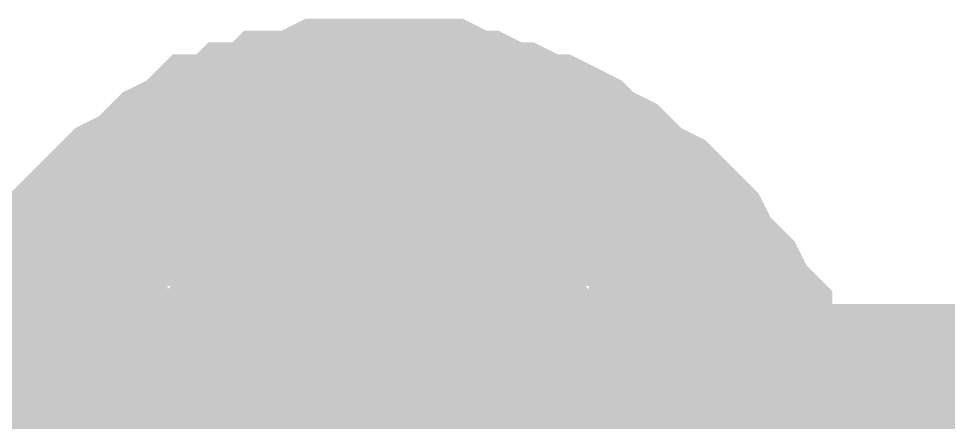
# Model space of a CAD drawing. Header units: inches. Extents: x 0 to 841, y 0 to 594.
# Drawn here: x 359.331 to 361.086, y 52.638 to 53.401 of the extents above; entities that cross this region are included whole.
import ezdxf

# ---------------------------------------------------------------- set-up
doc = ezdxf.new("R2010")
doc.units = ezdxf.units.IN
doc.layers.add('Sheet', color=255, linetype='Continuous')

msp = doc.modelspace()

# ---------------------------------------------------------------- linework, layer by layer
at = {"layer": 'Sheet'}
for points in [[(359.2576, 52.4871, 0.2997, 0.2997, 0), (359.2576, 52.532, 0.2997, 0.2997, 0), (359.2576, 52.5769, 0.2997, 0.2997, 0), (359.2576, 52.5994, 0.2997, 0.2997, 0), (359.28, 52.6443, 0.2997, 0.2997, 0), (359.28, 52.6892, 0.2997, 0.2997, 0), (359.3025, 52.7117, 0.2997, 0.2997, 0), (359.3025, 52.7566, 0.2997, 0.2997, 0), (359.3249, 52.779, 0.2997, 0.2997, 0), (359.3249, 52.824, 0.2997, 0.2997, 0), (359.3474, 52.8464, 0.2997, 0.2997, 0), (359.3698, 52.8913, 0.2997, 0.2997, 0), (359.3923, 52.9138, 0.2997, 0.2997, 0), (359.4148, 52.9363, 0.2997, 0.2997, 0), (359.4372, 52.9812, 0.2997, 0.2997, 0), (359.4597, 53.0036, 0.2997, 0.2997, 0), (359.4821, 53.0261, 0.2997, 0.2997, 0), (359.5046, 53.0485, 0.2997, 0.2997, 0), (359.5271, 53.071, 0.2997, 0.2997, 0), (359.572, 53.0935, 0.2997, 0.2997, 0), (359.5944, 53.1159, 0.2997, 0.2997, 0), (359.6169, 53.1384, 0.2997, 0.2997, 0), (359.6618, 53.1608, 0.2997, 0.2997, 0), (359.6843, 53.1833, 0.2997, 0.2997, 0), (359.7292, 53.1833, 0.2997, 0.2997, 0), (359.7516, 53.2058, 0.2997, 0.2997, 0), (359.7965, 53.2058, 0.2997, 0.2997, 0), (359.819, 53.2282, 0.2997, 0.2997, 0), (359.8639, 53.2282, 0.2997, 0.2997, 0), (359.9088, 53.2507, 0.2997, 0.2997, 0), (359.9313, 53.2507, 0.2997, 0.2997, 0), (359.9762, 53.2507, 0.2997, 0.2997, 0), (360.0211, 53.2507, 0.2997, 0.2997, 0)], [(359.2576, 52.4871, 0.2997, 0.2997, 0), (359.2576, 52.532, 0.2997, 0.2997, 0), (359.2576, 52.5769, 0.2997, 0.2997, 0), (359.2576, 52.5994, 0.2997, 0.2997, 0), (359.28, 52.6443, 0.2997, 0.2997, 0), (359.28, 52.6892, 0.2997, 0.2997, 0), (359.3025, 52.7117, 0.2997, 0.2997, 0), (359.3025, 52.7566, 0.2997, 0.2997, 0), (359.3249, 52.779, 0.2997, 0.2997, 0), (359.3249, 52.824, 0.2997, 0.2997, 0), (359.3474, 52.8464, 0.2997, 0.2997, 0), (359.3698, 52.8913, 0.2997, 0.2997, 0), (359.3923, 52.9138, 0.2997, 0.2997, 0), (359.4148, 52.9363, 0.2997, 0.2997, 0), (359.4372, 52.9812, 0.2997, 0.2997, 0), (359.4597, 53.0036, 0.2997, 0.2997, 0), (359.4821, 53.0261, 0.2997, 0.2997, 0), (359.5046, 53.0485, 0.2997, 0.2997, 0), (359.5271, 53.071, 0.2997, 0.2997, 0), (359.572, 53.0935, 0.2997, 0.2997, 0), (359.5944, 53.1159, 0.2997, 0.2997, 0), (359.6169, 53.1384, 0.2997, 0.2997, 0), (359.6618, 53.1608, 0.2997, 0.2997, 0), (359.6843, 53.1833, 0.2997, 0.2997, 0), (359.7292, 53.1833, 0.2997, 0.2997, 0), (359.7516, 53.2058, 0.2997, 0.2997, 0), (359.7965, 53.2058, 0.2997, 0.2997, 0), (359.819, 53.2282, 0.2997, 0.2997, 0), (359.8639, 53.2282, 0.2997, 0.2997, 0), (359.9088, 53.2507, 0.2997, 0.2997, 0), (359.9313, 53.2507, 0.2997, 0.2997, 0), (359.9762, 53.2507, 0.2997, 0.2997, 0), (360.0211, 53.2507, 0.2997, 0.2997, 0)], [(359.2576, 52.4871, 0.2997, 0.2997, 0), (359.2576, 52.532, 0.2997, 0.2997, 0), (359.2576, 52.5769, 0.2997, 0.2997, 0), (359.2576, 52.5994, 0.2997, 0.2997, 0), (359.28, 52.6443, 0.2997, 0.2997, 0), (359.28, 52.6892, 0.2997, 0.2997, 0), (359.3025, 52.7117, 0.2997, 0.2997, 0), (359.3025, 52.7566, 0.2997, 0.2997, 0), (359.3249, 52.779, 0.2997, 0.2997, 0), (359.3249, 52.824, 0.2997, 0.2997, 0), (359.3474, 52.8464, 0.2997, 0.2997, 0), (359.3698, 52.8913, 0.2997, 0.2997, 0), (359.3923, 52.9138, 0.2997, 0.2997, 0), (359.4148, 52.9363, 0.2997, 0.2997, 0), (359.4372, 52.9812, 0.2997, 0.2997, 0), (359.4597, 53.0036, 0.2997, 0.2997, 0), (359.4821, 53.0261, 0.2997, 0.2997, 0), (359.5046, 53.0485, 0.2997, 0.2997, 0), (359.5271, 53.071, 0.2997, 0.2997, 0), (359.572, 53.0935, 0.2997, 0.2997, 0), (359.5944, 53.1159, 0.2997, 0.2997, 0), (359.6169, 53.1384, 0.2997, 0.2997, 0), (359.6618, 53.1608, 0.2997, 0.2997, 0), (359.6843, 53.1833, 0.2997, 0.2997, 0), (359.7292, 53.1833, 0.2997, 0.2997, 0), (359.7516, 53.2058, 0.2997, 0.2997, 0), (359.7965, 53.2058, 0.2997, 0.2997, 0), (359.819, 53.2282, 0.2997, 0.2997, 0), (359.8639, 53.2282, 0.2997, 0.2997, 0), (359.9088, 53.2507, 0.2997, 0.2997, 0), (359.9313, 53.2507, 0.2997, 0.2997, 0), (359.9762, 53.2507, 0.2997, 0.2997, 0), (360.0211, 53.2507, 0.2997, 0.2997, 0)], [(360.0211, 53.2507, 0.2997, 0.2997, 0), (360.0211, 53.2507, 0.2997, 0.2997, 0)], [(360.0211, 53.2507, 0.2997, 0.2997, 0), (360.066, 53.2507, 0.2997, 0.2997, 0), (360.0885, 53.2507, 0.2997, 0.2997, 0), (360.1334, 53.2507, 0.2997, 0.2997, 0), (360.1783, 53.2282, 0.2997, 0.2997, 0), (360.2008, 53.2282, 0.2997, 0.2997, 0), (360.2457, 53.2058, 0.2997, 0.2997, 0), (360.2682, 53.2058, 0.2997, 0.2997, 0), (360.3131, 53.1833, 0.2997, 0.2997, 0), (360.3355, 53.1833, 0.2997, 0.2997, 0), (360.3804, 53.1608, 0.2997, 0.2997, 0), (360.4029, 53.1384, 0.2997, 0.2997, 0), (360.4478, 53.1159, 0.2997, 0.2997, 0), (360.4703, 53.0935, 0.2997, 0.2997, 0), (360.4927, 53.071, 0.2997, 0.2997, 0), (360.5377, 53.0485, 0.2997, 0.2997, 0), (360.5601, 53.0261, 0.2997, 0.2997, 0), (360.5826, 53.0036, 0.2997, 0.2997, 0), (360.605, 52.9812, 0.2997, 0.2997, 0), (360.6275, 52.9363, 0.2997, 0.2997, 0), (360.6499, 52.9138, 0.2997, 0.2997, 0), (360.6724, 52.8913, 0.2997, 0.2997, 0), (360.6949, 52.8464, 0.2997, 0.2997, 0), (360.7173, 52.824, 0.2997, 0.2997, 0), (360.7173, 52.779, 0.2997, 0.2997, 0), (360.7398, 52.7566, 0.2997, 0.2997, 0), (360.7398, 52.7117, 0.2997, 0.2997, 0), (360.7622, 52.6892, 0.2997, 0.2997, 0), (360.7622, 52.6443, 0.2997, 0.2997, 0), (360.7847, 52.5994, 0.2997, 0.2997, 0), (360.7847, 52.5769, 0.2997, 0.2997, 0), (360.7847, 52.532, 0.2997, 0.2997, 0), (360.7847, 52.4871, 0.2997, 0.2997, 0)], [(360.0211, 53.2507, 0.2997, 0.2997, 0), (360.0211, 53.2507, 0.2997, 0.2997, 0)], [(360.0211, 53.2507, 0.2997, 0.2997, 0), (360.066, 53.2507, 0.2997, 0.2997, 0), (360.0885, 53.2507, 0.2997, 0.2997, 0), (360.1334, 53.2507, 0.2997, 0.2997, 0), (360.1783, 53.2282, 0.2997, 0.2997, 0), (360.2008, 53.2282, 0.2997, 0.2997, 0), (360.2457, 53.2058, 0.2997, 0.2997, 0), (360.2682, 53.2058, 0.2997, 0.2997, 0), (360.3131, 53.1833, 0.2997, 0.2997, 0), (360.3355, 53.1833, 0.2997, 0.2997, 0), (360.3804, 53.1608, 0.2997, 0.2997, 0), (360.4029, 53.1384, 0.2997, 0.2997, 0), (360.4478, 53.1159, 0.2997, 0.2997, 0), (360.4703, 53.0935, 0.2997, 0.2997, 0), (360.4927, 53.071, 0.2997, 0.2997, 0), (360.5377, 53.0485, 0.2997, 0.2997, 0), (360.5601, 53.0261, 0.2997, 0.2997, 0), (360.5826, 53.0036, 0.2997, 0.2997, 0), (360.605, 52.9812, 0.2997, 0.2997, 0), (360.6275, 52.9363, 0.2997, 0.2997, 0), (360.6499, 52.9138, 0.2997, 0.2997, 0), (360.6724, 52.8913, 0.2997, 0.2997, 0), (360.6949, 52.8464, 0.2997, 0.2997, 0), (360.7173, 52.824, 0.2997, 0.2997, 0), (360.7173, 52.779, 0.2997, 0.2997, 0), (360.7398, 52.7566, 0.2997, 0.2997, 0), (360.7398, 52.7117, 0.2997, 0.2997, 0), (360.7622, 52.6892, 0.2997, 0.2997, 0), (360.7622, 52.6443, 0.2997, 0.2997, 0), (360.7847, 52.5994, 0.2997, 0.2997, 0), (360.7847, 52.5769, 0.2997, 0.2997, 0), (360.7847, 52.532, 0.2997, 0.2997, 0), (360.7847, 52.4871, 0.2997, 0.2997, 0)], [(360.0211, 53.2507, 0.2997, 0.2997, 0), (360.0211, 53.2507, 0.2997, 0.2997, 0)], [(360.0211, 53.2507, 0.2997, 0.2997, 0), (360.066, 53.2507, 0.2997, 0.2997, 0), (360.0885, 53.2507, 0.2997, 0.2997, 0), (360.1334, 53.2507, 0.2997, 0.2997, 0), (360.1783, 53.2282, 0.2997, 0.2997, 0), (360.2008, 53.2282, 0.2997, 0.2997, 0), (360.2457, 53.2058, 0.2997, 0.2997, 0), (360.2682, 53.2058, 0.2997, 0.2997, 0), (360.3131, 53.1833, 0.2997, 0.2997, 0), (360.3355, 53.1833, 0.2997, 0.2997, 0), (360.3804, 53.1608, 0.2997, 0.2997, 0), (360.4029, 53.1384, 0.2997, 0.2997, 0), (360.4478, 53.1159, 0.2997, 0.2997, 0), (360.4703, 53.0935, 0.2997, 0.2997, 0), (360.4927, 53.071, 0.2997, 0.2997, 0), (360.5377, 53.0485, 0.2997, 0.2997, 0), (360.5601, 53.0261, 0.2997, 0.2997, 0), (360.5826, 53.0036, 0.2997, 0.2997, 0), (360.605, 52.9812, 0.2997, 0.2997, 0), (360.6275, 52.9363, 0.2997, 0.2997, 0), (360.6499, 52.9138, 0.2997, 0.2997, 0), (360.6724, 52.8913, 0.2997, 0.2997, 0), (360.6949, 52.8464, 0.2997, 0.2997, 0), (360.7173, 52.824, 0.2997, 0.2997, 0), (360.7173, 52.779, 0.2997, 0.2997, 0), (360.7398, 52.7566, 0.2997, 0.2997, 0), (360.7398, 52.7117, 0.2997, 0.2997, 0), (360.7622, 52.6892, 0.2997, 0.2997, 0), (360.7622, 52.6443, 0.2997, 0.2997, 0), (360.7847, 52.5994, 0.2997, 0.2997, 0), (360.7847, 52.5769, 0.2997, 0.2997, 0), (360.7847, 52.532, 0.2997, 0.2997, 0), (360.7847, 52.4871, 0.2997, 0.2997, 0)], [(359.28, 52.6892, 0.0991, 0.0991, 0), (359.3025, 52.7117, 0.0991, 0.0991, 0), (359.3025, 52.7566, 0.0991, 0.0991, 0), (359.3249, 52.779, 0.0991, 0.0991, 0), (359.3249, 52.824, 0.0991, 0.0991, 0), (359.3474, 52.8464, 0.0991, 0.0991, 0), (359.3698, 52.8913, 0.0991, 0.0991, 0), (359.3923, 52.9138, 0.0991, 0.0991, 0), (359.4148, 52.9363, 0.0991, 0.0991, 0), (359.4372, 52.9812, 0.0991, 0.0991, 0), (359.4597, 53.0036, 0.0991, 0.0991, 0), (359.4821, 53.0261, 0.0991, 0.0991, 0), (359.5046, 53.0485, 0.0991, 0.0991, 0), (359.5271, 53.071, 0.0991, 0.0991, 0), (359.572, 53.0935, 0.0991, 0.0991, 0), (359.5944, 53.1159, 0.0991, 0.0991, 0), (359.6169, 53.1384, 0.0991, 0.0991, 0), (359.6618, 53.1608, 0.0991, 0.0991, 0), (359.6843, 53.1833, 0.0991, 0.0991, 0), (359.7292, 53.1833, 0.0991, 0.0991, 0), (359.7516, 53.2058, 0.0991, 0.0991, 0), (359.7965, 53.2058, 0.0991, 0.0991, 0), (359.819, 53.2282, 0.0991, 0.0991, 0), (359.8639, 53.2282, 0.0991, 0.0991, 0), (359.9088, 53.2507, 0.0991, 0.0991, 0), (359.9313, 53.2507, 0.0991, 0.0991, 0), (359.9762, 53.2507, 0.0991, 0.0991, 0), (360.0211, 53.2507, 0.0991, 0.0991, 0)], [(359.28, 52.6892, 0.0991, 0.0991, 0), (359.3025, 52.7117, 0.0991, 0.0991, 0), (359.3025, 52.7566, 0.0991, 0.0991, 0), (359.3249, 52.779, 0.0991, 0.0991, 0), (359.3249, 52.824, 0.0991, 0.0991, 0), (359.3474, 52.8464, 0.0991, 0.0991, 0), (359.3698, 52.8913, 0.0991, 0.0991, 0), (359.3923, 52.9138, 0.0991, 0.0991, 0), (359.4148, 52.9363, 0.0991, 0.0991, 0), (359.4372, 52.9812, 0.0991, 0.0991, 0), (359.4597, 53.0036, 0.0991, 0.0991, 0), (359.4821, 53.0261, 0.0991, 0.0991, 0), (359.5046, 53.0485, 0.0991, 0.0991, 0), (359.5271, 53.071, 0.0991, 0.0991, 0), (359.572, 53.0935, 0.0991, 0.0991, 0), (359.5944, 53.1159, 0.0991, 0.0991, 0), (359.6169, 53.1384, 0.0991, 0.0991, 0), (359.6618, 53.1608, 0.0991, 0.0991, 0), (359.6843, 53.1833, 0.0991, 0.0991, 0), (359.7292, 53.1833, 0.0991, 0.0991, 0), (359.7516, 53.2058, 0.0991, 0.0991, 0), (359.7965, 53.2058, 0.0991, 0.0991, 0), (359.819, 53.2282, 0.0991, 0.0991, 0), (359.8639, 53.2282, 0.0991, 0.0991, 0), (359.9088, 53.2507, 0.0991, 0.0991, 0), (359.9313, 53.2507, 0.0991, 0.0991, 0), (359.9762, 53.2507, 0.0991, 0.0991, 0), (360.0211, 53.2507, 0.0991, 0.0991, 0)], [(359.28, 52.6892, 0.0991, 0.0991, 0), (359.3025, 52.7117, 0.0991, 0.0991, 0), (359.3025, 52.7566, 0.0991, 0.0991, 0), (359.3249, 52.779, 0.0991, 0.0991, 0), (359.3249, 52.824, 0.0991, 0.0991, 0), (359.3474, 52.8464, 0.0991, 0.0991, 0), (359.3698, 52.8913, 0.0991, 0.0991, 0), (359.3923, 52.9138, 0.0991, 0.0991, 0), (359.4148, 52.9363, 0.0991, 0.0991, 0), (359.4372, 52.9812, 0.0991, 0.0991, 0), (359.4597, 53.0036, 0.0991, 0.0991, 0), (359.4821, 53.0261, 0.0991, 0.0991, 0), (359.5046, 53.0485, 0.0991, 0.0991, 0), (359.5271, 53.071, 0.0991, 0.0991, 0), (359.572, 53.0935, 0.0991, 0.0991, 0), (359.5944, 53.1159, 0.0991, 0.0991, 0), (359.6169, 53.1384, 0.0991, 0.0991, 0), (359.6618, 53.1608, 0.0991, 0.0991, 0), (359.6843, 53.1833, 0.0991, 0.0991, 0), (359.7292, 53.1833, 0.0991, 0.0991, 0), (359.7516, 53.2058, 0.0991, 0.0991, 0), (359.7965, 53.2058, 0.0991, 0.0991, 0), (359.819, 53.2282, 0.0991, 0.0991, 0), (359.8639, 53.2282, 0.0991, 0.0991, 0), (359.9088, 53.2507, 0.0991, 0.0991, 0), (359.9313, 53.2507, 0.0991, 0.0991, 0), (359.9762, 53.2507, 0.0991, 0.0991, 0), (360.0211, 53.2507, 0.0991, 0.0991, 0)], [(360.0211, 53.2507, 0.0991, 0.0991, 0), (360.0211, 53.2507, 0.0991, 0.0991, 0)], [(360.0211, 53.2507, 0.0991, 0.0991, 0), (360.066, 53.2507, 0.0991, 0.0991, 0), (360.0885, 53.2507, 0.0991, 0.0991, 0), (360.1334, 53.2507, 0.0991, 0.0991, 0), (360.1783, 53.2282, 0.0991, 0.0991, 0), (360.2008, 53.2282, 0.0991, 0.0991, 0), (360.2457, 53.2058, 0.0991, 0.0991, 0), (360.2682, 53.2058, 0.0991, 0.0991, 0), (360.3131, 53.1833, 0.0991, 0.0991, 0), (360.3355, 53.1833, 0.0991, 0.0991, 0), (360.3804, 53.1608, 0.0991, 0.0991, 0), (360.4029, 53.1384, 0.0991, 0.0991, 0), (360.4478, 53.1159, 0.0991, 0.0991, 0), (360.4703, 53.0935, 0.0991, 0.0991, 0), (360.4927, 53.071, 0.0991, 0.0991, 0), (360.5377, 53.0485, 0.0991, 0.0991, 0), (360.5601, 53.0261, 0.0991, 0.0991, 0), (360.5826, 53.0036, 0.0991, 0.0991, 0), (360.605, 52.9812, 0.0991, 0.0991, 0), (360.6275, 52.9363, 0.0991, 0.0991, 0), (360.6499, 52.9138, 0.0991, 0.0991, 0), (360.6724, 52.8913, 0.0991, 0.0991, 0), (360.6949, 52.8464, 0.0991, 0.0991, 0), (360.7173, 52.824, 0.0991, 0.0991, 0), (360.7173, 52.779, 0.0991, 0.0991, 0), (360.7398, 52.7566, 0.0991, 0.0991, 0), (360.7398, 52.7117, 0.0991, 0.0991, 0), (360.7622, 52.6892, 0.0991, 0.0991, 0), (360.7622, 52.6443, 0.0991, 0.0991, 0), (360.7847, 52.5994, 0.0991, 0.0991, 0), (360.7847, 52.5769, 0.0991, 0.0991, 0)], [(360.0211, 53.2507, 0.0991, 0.0991, 0), (360.0211, 53.2507, 0.0991, 0.0991, 0)], [(360.0211, 53.2507, 0.0991, 0.0991, 0), (360.066, 53.2507, 0.0991, 0.0991, 0), (360.0885, 53.2507, 0.0991, 0.0991, 0), (360.1334, 53.2507, 0.0991, 0.0991, 0), (360.1783, 53.2282, 0.0991, 0.0991, 0), (360.2008, 53.2282, 0.0991, 0.0991, 0), (360.2457, 53.2058, 0.0991, 0.0991, 0), (360.2682, 53.2058, 0.0991, 0.0991, 0), (360.3131, 53.1833, 0.0991, 0.0991, 0), (360.3355, 53.1833, 0.0991, 0.0991, 0), (360.3804, 53.1608, 0.0991, 0.0991, 0), (360.4029, 53.1384, 0.0991, 0.0991, 0), (360.4478, 53.1159, 0.0991, 0.0991, 0), (360.4703, 53.0935, 0.0991, 0.0991, 0), (360.4927, 53.071, 0.0991, 0.0991, 0), (360.5377, 53.0485, 0.0991, 0.0991, 0), (360.5601, 53.0261, 0.0991, 0.0991, 0), (360.5826, 53.0036, 0.0991, 0.0991, 0), (360.605, 52.9812, 0.0991, 0.0991, 0), (360.6275, 52.9363, 0.0991, 0.0991, 0), (360.6499, 52.9138, 0.0991, 0.0991, 0), (360.6724, 52.8913, 0.0991, 0.0991, 0), (360.6949, 52.8464, 0.0991, 0.0991, 0), (360.7173, 52.824, 0.0991, 0.0991, 0), (360.7173, 52.779, 0.0991, 0.0991, 0), (360.7398, 52.7566, 0.0991, 0.0991, 0), (360.7398, 52.7117, 0.0991, 0.0991, 0), (360.7622, 52.6892, 0.0991, 0.0991, 0), (360.7622, 52.6443, 0.0991, 0.0991, 0), (360.7847, 52.5994, 0.0991, 0.0991, 0), (360.7847, 52.5769, 0.0991, 0.0991, 0)], [(360.0211, 53.2507, 0.0991, 0.0991, 0), (360.0211, 53.2507, 0.0991, 0.0991, 0)], [(360.0211, 53.2507, 0.0991, 0.0991, 0), (360.066, 53.2507, 0.0991, 0.0991, 0), (360.0885, 53.2507, 0.0991, 0.0991, 0), (360.1334, 53.2507, 0.0991, 0.0991, 0), (360.1783, 53.2282, 0.0991, 0.0991, 0), (360.2008, 53.2282, 0.0991, 0.0991, 0), (360.2457, 53.2058, 0.0991, 0.0991, 0), (360.2682, 53.2058, 0.0991, 0.0991, 0), (360.3131, 53.1833, 0.0991, 0.0991, 0), (360.3355, 53.1833, 0.0991, 0.0991, 0), (360.3804, 53.1608, 0.0991, 0.0991, 0), (360.4029, 53.1384, 0.0991, 0.0991, 0), (360.4478, 53.1159, 0.0991, 0.0991, 0), (360.4703, 53.0935, 0.0991, 0.0991, 0), (360.4927, 53.071, 0.0991, 0.0991, 0), (360.5377, 53.0485, 0.0991, 0.0991, 0), (360.5601, 53.0261, 0.0991, 0.0991, 0), (360.5826, 53.0036, 0.0991, 0.0991, 0), (360.605, 52.9812, 0.0991, 0.0991, 0), (360.6275, 52.9363, 0.0991, 0.0991, 0), (360.6499, 52.9138, 0.0991, 0.0991, 0), (360.6724, 52.8913, 0.0991, 0.0991, 0), (360.6949, 52.8464, 0.0991, 0.0991, 0), (360.7173, 52.824, 0.0991, 0.0991, 0), (360.7173, 52.779, 0.0991, 0.0991, 0), (360.7398, 52.7566, 0.0991, 0.0991, 0), (360.7398, 52.7117, 0.0991, 0.0991, 0), (360.7622, 52.6892, 0.0991, 0.0991, 0), (360.7622, 52.6443, 0.0991, 0.0991, 0), (360.7847, 52.5994, 0.0991, 0.0991, 0), (360.7847, 52.5769, 0.0991, 0.0991, 0)], [(359.5046, 52.4871, 0.2997, 0.2997, 0), (359.5046, 52.5095, 0.2997, 0.2997, 0), (359.5046, 52.532, 0.2997, 0.2997, 0), (359.5046, 52.5769, 0.2997, 0.2997, 0), (359.5046, 52.5994, 0.2997, 0.2997, 0), (359.5271, 52.6218, 0.2997, 0.2997, 0), (359.5271, 52.6443, 0.2997, 0.2997, 0), (359.5271, 52.6667, 0.2997, 0.2997, 0), (359.5495, 52.6892, 0.2997, 0.2997, 0), (359.5495, 52.7117, 0.2997, 0.2997, 0), (359.572, 52.7341, 0.2997, 0.2997, 0), (359.572, 52.7566, 0.2997, 0.2997, 0), (359.5944, 52.779, 0.2997, 0.2997, 0), (359.5944, 52.8015, 0.2997, 0.2997, 0), (359.6169, 52.824, 0.2997, 0.2997, 0), (359.6393, 52.8464, 0.2997, 0.2997, 0), (359.6618, 52.8464, 0.2997, 0.2997, 0), (359.6618, 52.8689, 0.2997, 0.2997, 0), (359.6843, 52.8913, 0.2997, 0.2997, 0), (359.7067, 52.9138, 0.2997, 0.2997, 0), (359.7292, 52.9138, 0.2997, 0.2997, 0), (359.7516, 52.9363, 0.2997, 0.2997, 0), (359.7741, 52.9363, 0.2997, 0.2997, 0), (359.7965, 52.9587, 0.2997, 0.2997, 0), (359.819, 52.9587, 0.2997, 0.2997, 0), (359.8415, 52.9812, 0.2997, 0.2997, 0), (359.8639, 52.9812, 0.2997, 0.2997, 0), (359.8864, 52.9812, 0.2997, 0.2997, 0), (359.9088, 53.0036, 0.2997, 0.2997, 0), (359.9313, 53.0036, 0.2997, 0.2997, 0), (359.9762, 53.0036, 0.2997, 0.2997, 0), (359.9987, 53.0036, 0.2997, 0.2997, 0), (360.0211, 53.0036, 0.2997, 0.2997, 0)], [(359.5046, 52.4871, 0.2997, 0.2997, 0), (359.5046, 52.5095, 0.2997, 0.2997, 0), (359.5046, 52.532, 0.2997, 0.2997, 0), (359.5046, 52.5769, 0.2997, 0.2997, 0), (359.5046, 52.5994, 0.2997, 0.2997, 0), (359.5271, 52.6218, 0.2997, 0.2997, 0), (359.5271, 52.6443, 0.2997, 0.2997, 0), (359.5271, 52.6667, 0.2997, 0.2997, 0), (359.5495, 52.6892, 0.2997, 0.2997, 0), (359.5495, 52.7117, 0.2997, 0.2997, 0), (359.572, 52.7341, 0.2997, 0.2997, 0), (359.572, 52.7566, 0.2997, 0.2997, 0), (359.5944, 52.779, 0.2997, 0.2997, 0), (359.5944, 52.8015, 0.2997, 0.2997, 0), (359.6169, 52.824, 0.2997, 0.2997, 0), (359.6393, 52.8464, 0.2997, 0.2997, 0), (359.6618, 52.8464, 0.2997, 0.2997, 0), (359.6618, 52.8689, 0.2997, 0.2997, 0), (359.6843, 52.8913, 0.2997, 0.2997, 0), (359.7067, 52.9138, 0.2997, 0.2997, 0), (359.7292, 52.9138, 0.2997, 0.2997, 0), (359.7516, 52.9363, 0.2997, 0.2997, 0), (359.7741, 52.9363, 0.2997, 0.2997, 0), (359.7965, 52.9587, 0.2997, 0.2997, 0), (359.819, 52.9587, 0.2997, 0.2997, 0), (359.8415, 52.9812, 0.2997, 0.2997, 0), (359.8639, 52.9812, 0.2997, 0.2997, 0), (359.8864, 52.9812, 0.2997, 0.2997, 0), (359.9088, 53.0036, 0.2997, 0.2997, 0), (359.9313, 53.0036, 0.2997, 0.2997, 0), (359.9762, 53.0036, 0.2997, 0.2997, 0), (359.9987, 53.0036, 0.2997, 0.2997, 0), (360.0211, 53.0036, 0.2997, 0.2997, 0)], [(360.0211, 53.0036, 0.2997, 0.2997, 0), (360.0211, 53.0036, 0.2997, 0.2997, 0)], [(360.0211, 53.0036, 0.2997, 0.2997, 0), (360.0436, 53.0036, 0.2997, 0.2997, 0), (360.066, 53.0036, 0.2997, 0.2997, 0), (360.0885, 53.0036, 0.2997, 0.2997, 0), (360.111, 53.0036, 0.2997, 0.2997, 0), (360.1334, 52.9812, 0.2997, 0.2997, 0), (360.1559, 52.9812, 0.2997, 0.2997, 0), (360.2008, 52.9812, 0.2997, 0.2997, 0), (360.2232, 52.9587, 0.2997, 0.2997, 0), (360.2232, 52.9587, 0.2997, 0.2997, 0), (360.2457, 52.9363, 0.2997, 0.2997, 0), (360.2682, 52.9363, 0.2997, 0.2997, 0), (360.2906, 52.9138, 0.2997, 0.2997, 0), (360.3131, 52.9138, 0.2997, 0.2997, 0), (360.3355, 52.8913, 0.2997, 0.2997, 0), (360.358, 52.8689, 0.2997, 0.2997, 0), (360.358, 52.8464, 0.2997, 0.2997, 0), (360.3804, 52.8464, 0.2997, 0.2997, 0), (360.4029, 52.824, 0.2997, 0.2997, 0), (360.4254, 52.8015, 0.2997, 0.2997, 0), (360.4254, 52.779, 0.2997, 0.2997, 0), (360.4478, 52.7566, 0.2997, 0.2997, 0), (360.4478, 52.7341, 0.2997, 0.2997, 0), (360.4703, 52.7117, 0.2997, 0.2997, 0), (360.4703, 52.6892, 0.2997, 0.2997, 0), (360.4927, 52.6667, 0.2997, 0.2997, 0), (360.4927, 52.6443, 0.2997, 0.2997, 0), (360.4927, 52.6218, 0.2997, 0.2997, 0), (360.5152, 52.5994, 0.2997, 0.2997, 0), (360.5152, 52.5769, 0.2997, 0.2997, 0), (360.5152, 52.532, 0.2997, 0.2997, 0), (360.5152, 52.5095, 0.2997, 0.2997, 0), (360.5152, 52.4871, 0.2997, 0.2997, 0)], [(360.0211, 53.0036, 0.2997, 0.2997, 0), (360.0211, 53.0036, 0.2997, 0.2997, 0)], [(360.0211, 53.0036, 0.2997, 0.2997, 0), (360.0436, 53.0036, 0.2997, 0.2997, 0), (360.066, 53.0036, 0.2997, 0.2997, 0), (360.0885, 53.0036, 0.2997, 0.2997, 0), (360.111, 53.0036, 0.2997, 0.2997, 0), (360.1334, 52.9812, 0.2997, 0.2997, 0), (360.1559, 52.9812, 0.2997, 0.2997, 0), (360.2008, 52.9812, 0.2997, 0.2997, 0), (360.2232, 52.9587, 0.2997, 0.2997, 0), (360.2232, 52.9587, 0.2997, 0.2997, 0), (360.2457, 52.9363, 0.2997, 0.2997, 0), (360.2682, 52.9363, 0.2997, 0.2997, 0), (360.2906, 52.9138, 0.2997, 0.2997, 0), (360.3131, 52.9138, 0.2997, 0.2997, 0), (360.3355, 52.8913, 0.2997, 0.2997, 0), (360.358, 52.8689, 0.2997, 0.2997, 0), (360.358, 52.8464, 0.2997, 0.2997, 0), (360.3804, 52.8464, 0.2997, 0.2997, 0), (360.4029, 52.824, 0.2997, 0.2997, 0), (360.4254, 52.8015, 0.2997, 0.2997, 0), (360.4254, 52.779, 0.2997, 0.2997, 0), (360.4478, 52.7566, 0.2997, 0.2997, 0), (360.4478, 52.7341, 0.2997, 0.2997, 0), (360.4703, 52.7117, 0.2997, 0.2997, 0), (360.4703, 52.6892, 0.2997, 0.2997, 0), (360.4927, 52.6667, 0.2997, 0.2997, 0), (360.4927, 52.6443, 0.2997, 0.2997, 0), (360.4927, 52.6218, 0.2997, 0.2997, 0), (360.5152, 52.5994, 0.2997, 0.2997, 0), (360.5152, 52.5769, 0.2997, 0.2997, 0), (360.5152, 52.532, 0.2997, 0.2997, 0), (360.5152, 52.5095, 0.2997, 0.2997, 0), (360.5152, 52.4871, 0.2997, 0.2997, 0)], [(359.5046, 52.5769, 0.0991, 0.0991, 0), (359.5046, 52.5994, 0.0991, 0.0991, 0), (359.5271, 52.6218, 0.0991, 0.0991, 0), (359.5271, 52.6443, 0.0991, 0.0991, 0), (359.5271, 52.6667, 0.0991, 0.0991, 0), (359.5495, 52.6892, 0.0991, 0.0991, 0), (359.5495, 52.7117, 0.0991, 0.0991, 0), (359.572, 52.7341, 0.0991, 0.0991, 0), (359.572, 52.7566, 0.0991, 0.0991, 0), (359.5944, 52.779, 0.0991, 0.0991, 0), (359.5944, 52.8015, 0.0991, 0.0991, 0), (359.6169, 52.824, 0.0991, 0.0991, 0), (359.6393, 52.8464, 0.0991, 0.0991, 0), (359.6618, 52.8464, 0.0991, 0.0991, 0), (359.6618, 52.8689, 0.0991, 0.0991, 0), (359.6843, 52.8913, 0.0991, 0.0991, 0), (359.7067, 52.9138, 0.0991, 0.0991, 0), (359.7292, 52.9138, 0.0991, 0.0991, 0), (359.7516, 52.9363, 0.0991, 0.0991, 0), (359.7741, 52.9363, 0.0991, 0.0991, 0), (359.7965, 52.9587, 0.0991, 0.0991, 0), (359.819, 52.9587, 0.0991, 0.0991, 0), (359.8415, 52.9812, 0.0991, 0.0991, 0), (359.8639, 52.9812, 0.0991, 0.0991, 0), (359.8864, 52.9812, 0.0991, 0.0991, 0), (359.9088, 53.0036, 0.0991, 0.0991, 0), (359.9313, 53.0036, 0.0991, 0.0991, 0), (359.9762, 53.0036, 0.0991, 0.0991, 0), (359.9987, 53.0036, 0.0991, 0.0991, 0), (360.0211, 53.0036, 0.0991, 0.0991, 0)], [(359.5046, 52.5769, 0.0991, 0.0991, 0), (359.5046, 52.5994, 0.0991, 0.0991, 0), (359.5271, 52.6218, 0.0991, 0.0991, 0), (359.5271, 52.6443, 0.0991, 0.0991, 0), (359.5271, 52.6667, 0.0991, 0.0991, 0), (359.5495, 52.6892, 0.0991, 0.0991, 0), (359.5495, 52.7117, 0.0991, 0.0991, 0), (359.572, 52.7341, 0.0991, 0.0991, 0), (359.572, 52.7566, 0.0991, 0.0991, 0), (359.5944, 52.779, 0.0991, 0.0991, 0), (359.5944, 52.8015, 0.0991, 0.0991, 0), (359.6169, 52.824, 0.0991, 0.0991, 0), (359.6393, 52.8464, 0.0991, 0.0991, 0), (359.6618, 52.8464, 0.0991, 0.0991, 0), (359.6618, 52.8689, 0.0991, 0.0991, 0), (359.6843, 52.8913, 0.0991, 0.0991, 0), (359.7067, 52.9138, 0.0991, 0.0991, 0), (359.7292, 52.9138, 0.0991, 0.0991, 0), (359.7516, 52.9363, 0.0991, 0.0991, 0), (359.7741, 52.9363, 0.0991, 0.0991, 0), (359.7965, 52.9587, 0.0991, 0.0991, 0), (359.819, 52.9587, 0.0991, 0.0991, 0), (359.8415, 52.9812, 0.0991, 0.0991, 0), (359.8639, 52.9812, 0.0991, 0.0991, 0), (359.8864, 52.9812, 0.0991, 0.0991, 0), (359.9088, 53.0036, 0.0991, 0.0991, 0), (359.9313, 53.0036, 0.0991, 0.0991, 0), (359.9762, 53.0036, 0.0991, 0.0991, 0), (359.9987, 53.0036, 0.0991, 0.0991, 0), (360.0211, 53.0036, 0.0991, 0.0991, 0)], [(360.0211, 53.0036, 0.0991, 0.0991, 0), (360.0211, 53.0036, 0.0991, 0.0991, 0)], [(360.0211, 53.0036, 0.0991, 0.0991, 0), (360.0436, 53.0036, 0.0991, 0.0991, 0), (360.066, 53.0036, 0.0991, 0.0991, 0), (360.0885, 53.0036, 0.0991, 0.0991, 0), (360.111, 53.0036, 0.0991, 0.0991, 0), (360.1334, 52.9812, 0.0991, 0.0991, 0), (360.1559, 52.9812, 0.0991, 0.0991, 0), (360.2008, 52.9812, 0.0991, 0.0991, 0), (360.2232, 52.9587, 0.0991, 0.0991, 0), (360.2232, 52.9587, 0.0991, 0.0991, 0), (360.2457, 52.9363, 0.0991, 0.0991, 0), (360.2682, 52.9363, 0.0991, 0.0991, 0), (360.2906, 52.9138, 0.0991, 0.0991, 0), (360.3131, 52.9138, 0.0991, 0.0991, 0), (360.3355, 52.8913, 0.0991, 0.0991, 0), (360.358, 52.8689, 0.0991, 0.0991, 0), (360.358, 52.8464, 0.0991, 0.0991, 0), (360.3804, 52.8464, 0.0991, 0.0991, 0), (360.4029, 52.824, 0.0991, 0.0991, 0), (360.4254, 52.8015, 0.0991, 0.0991, 0), (360.4254, 52.779, 0.0991, 0.0991, 0), (360.4478, 52.7566, 0.0991, 0.0991, 0), (360.4478, 52.7341, 0.0991, 0.0991, 0), (360.4703, 52.7117, 0.0991, 0.0991, 0), (360.4703, 52.6892, 0.0991, 0.0991, 0), (360.4927, 52.6667, 0.0991, 0.0991, 0), (360.4927, 52.6443, 0.0991, 0.0991, 0), (360.4927, 52.6218, 0.0991, 0.0991, 0), (360.5152, 52.5994, 0.0991, 0.0991, 0), (360.5152, 52.5769, 0.0991, 0.0991, 0)], [(360.0211, 53.0036, 0.0991, 0.0991, 0), (360.0211, 53.0036, 0.0991, 0.0991, 0)], [(360.0211, 53.0036, 0.0991, 0.0991, 0), (360.0436, 53.0036, 0.0991, 0.0991, 0), (360.066, 53.0036, 0.0991, 0.0991, 0), (360.0885, 53.0036, 0.0991, 0.0991, 0), (360.111, 53.0036, 0.0991, 0.0991, 0), (360.1334, 52.9812, 0.0991, 0.0991, 0), (360.1559, 52.9812, 0.0991, 0.0991, 0), (360.2008, 52.9812, 0.0991, 0.0991, 0), (360.2232, 52.9587, 0.0991, 0.0991, 0), (360.2232, 52.9587, 0.0991, 0.0991, 0), (360.2457, 52.9363, 0.0991, 0.0991, 0), (360.2682, 52.9363, 0.0991, 0.0991, 0), (360.2906, 52.9138, 0.0991, 0.0991, 0), (360.3131, 52.9138, 0.0991, 0.0991, 0), (360.3355, 52.8913, 0.0991, 0.0991, 0), (360.358, 52.8689, 0.0991, 0.0991, 0), (360.358, 52.8464, 0.0991, 0.0991, 0), (360.3804, 52.8464, 0.0991, 0.0991, 0), (360.4029, 52.824, 0.0991, 0.0991, 0), (360.4254, 52.8015, 0.0991, 0.0991, 0), (360.4254, 52.779, 0.0991, 0.0991, 0), (360.4478, 52.7566, 0.0991, 0.0991, 0), (360.4478, 52.7341, 0.0991, 0.0991, 0), (360.4703, 52.7117, 0.0991, 0.0991, 0), (360.4703, 52.6892, 0.0991, 0.0991, 0), (360.4927, 52.6667, 0.0991, 0.0991, 0), (360.4927, 52.6443, 0.0991, 0.0991, 0), (360.4927, 52.6218, 0.0991, 0.0991, 0), (360.5152, 52.5994, 0.0991, 0.0991, 0), (360.5152, 52.5769, 0.0991, 0.0991, 0)], [(350.0049, 52.4871, 0.7493, 0.7493, 0), (360.0211, 52.4871, 0.7493, 0.7493, 0), (365.0068, 52.4871, 0.7493, 0.7493, 0)], [(360.0211, 52.4871, 0.7493, 0.7493, 0), (360.0211, 46.9846, 0.7493, 0.7493, 0)]]:
    msp.add_lwpolyline(points, format="xyseb", dxfattribs=at)
msp.add_lwpolyline([(359.746, 52.5, 0.508, 0.508, 1), (360.254, 52.5, 0.508, 0.508, 1)], format="xyseb", close=True, dxfattribs=at)

doc.saveas('drawing.dxf')
